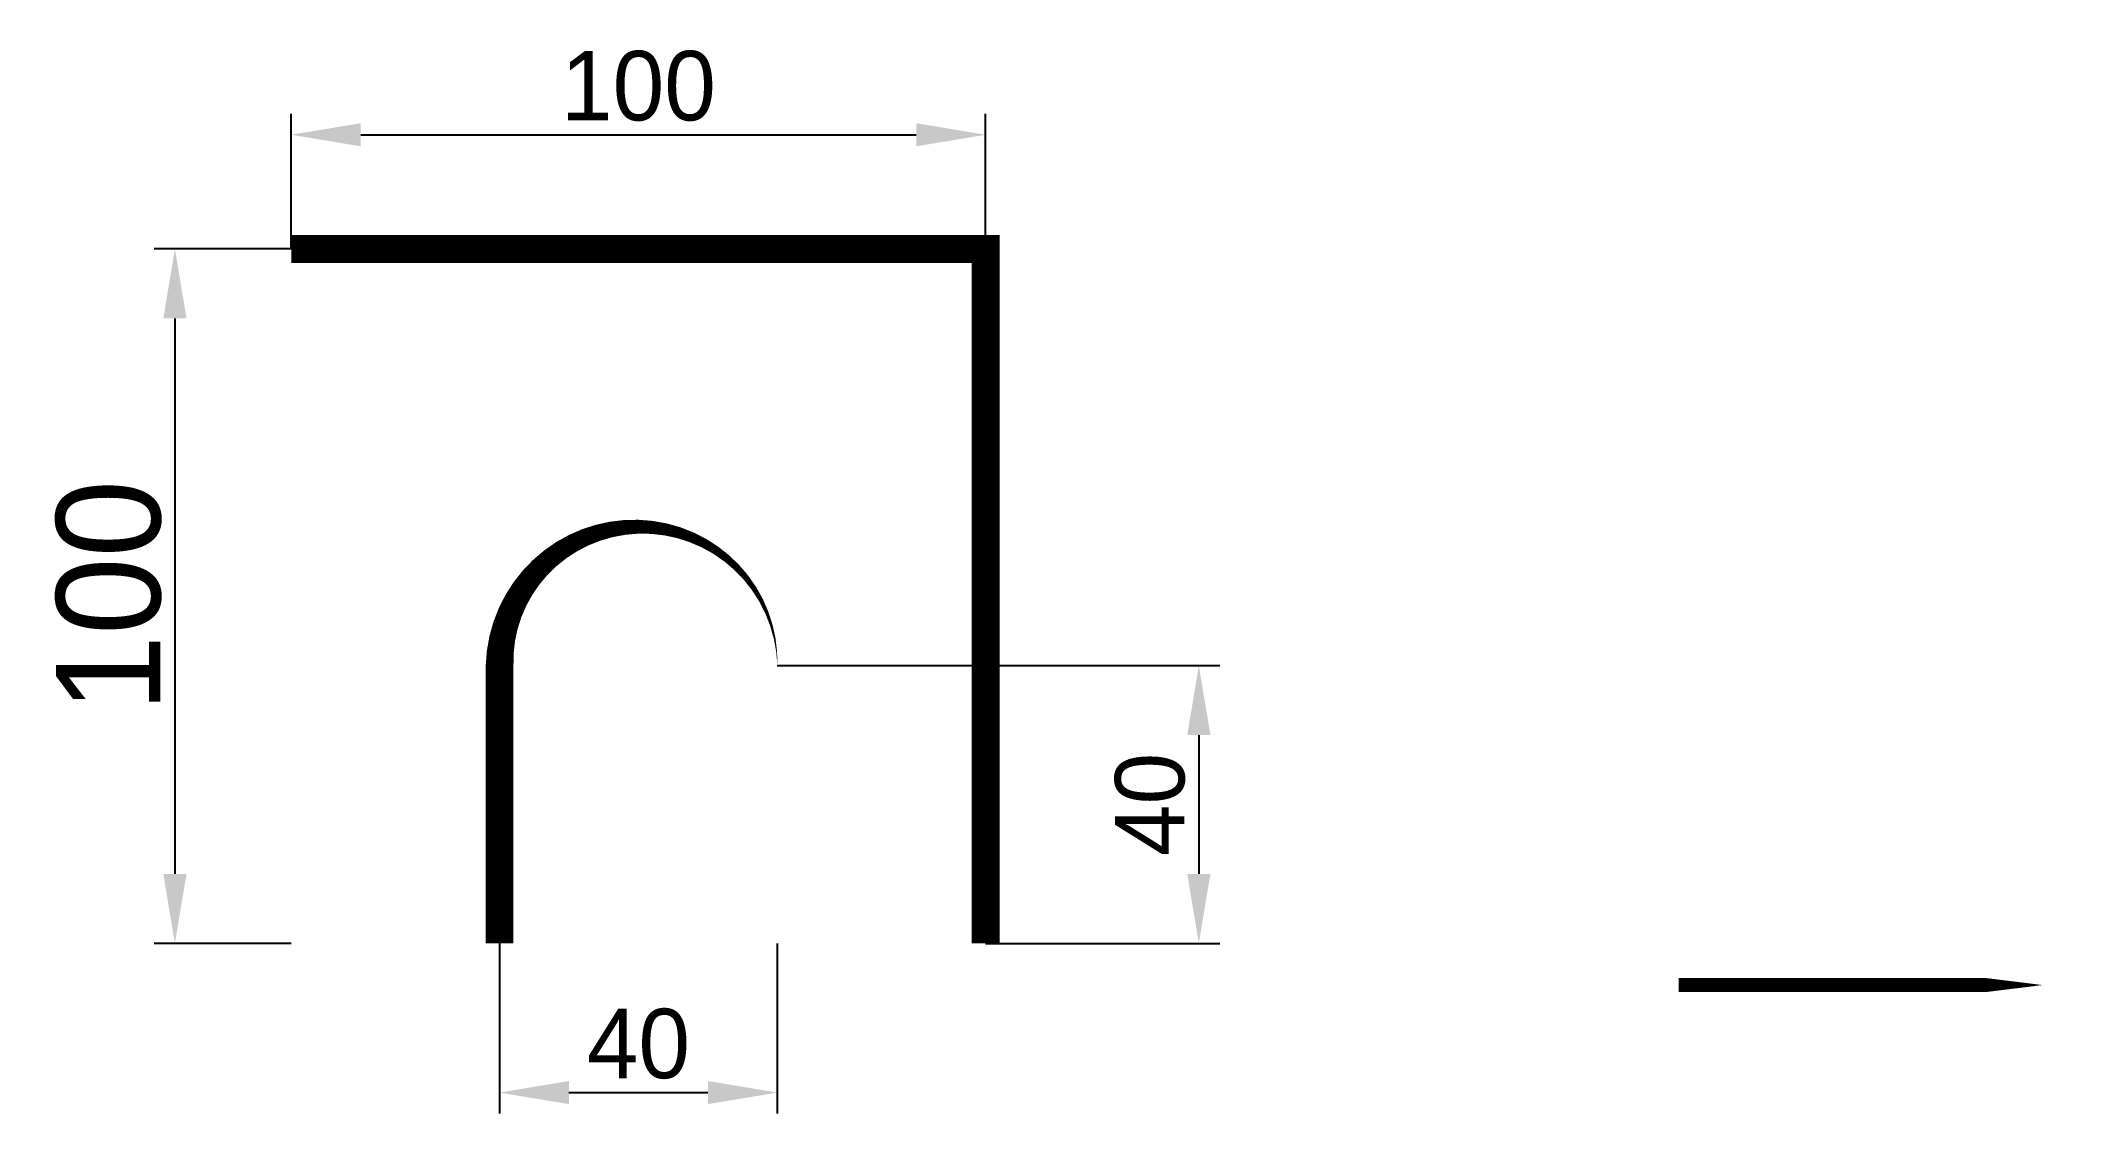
# Model space of a CAD drawing. Header units: millimetres. Extents: x 41 to 333, y 6 to 161.
import ezdxf

# ---------------------------------------------------------------- set-up
doc = ezdxf.new("R2010")
doc.units = ezdxf.units.MM
doc.dimstyles.new('ISO-25', dxfattribs={"dimtxt": 15, "dimasz": 10, "dimexe": 3, "dimexo": 0, "dimgap": 2, "dimtad": 1, "dimdsep": 46, "dimtxsty": 'Standard', "dimcen": 0, "dimadec": 0, "dimazin": 0, "dimtfac": 1, "dimtmove": 0, "dimatfit": 3, "dimfxl": 0, "dimarcsym": 0})

# ---------------------------------------------------------------- blocks, each defined once
blk = doc.blocks.new('*D2')
at = {"color": 0, "lineweight": -2}
for p, q in [((76.75, 130.57), (76.75, 150.01)), ((176.75, 130.57), (176.75, 150.01)), ((86.75, 147.01), (166.75, 147.01))]:
    blk.add_line(p, q, dxfattribs=at)
at = {"color": 0}
for points in [[(86.75, 148.67), (86.75, 145.34), (76.75, 147.01)], [(166.75, 148.67), (166.75, 145.34), (176.75, 147.01)]]:
    blk.add_solid(points, dxfattribs=at)
at = {"layer": 'Defpoints', "color": 0}
for p in [(176.75, 147.01), (76.75, 130.57), (176.75, 130.57)]:
    blk.add_point(p, dxfattribs=at)
at = {"color": 0, "insert": (126.75, 154.01), "char_height": 10, "attachment_point": 5}
blk.add_mtext('100', dxfattribs=at)
blk = doc.blocks.new('*D3')
at = {"color": 0, "lineweight": -2}
for p, q in [((146.75, 70.57), (210.45, 70.57)), ((207.45, 60.57), (207.45, 40.57)), ((176.75, 30.57), (210.45, 30.57))]:
    blk.add_line(p, q, dxfattribs=at)
at = {"color": 0}
for points in [[(205.78, 60.57), (209.12, 60.57), (207.45, 70.57)], [(205.78, 40.57), (209.12, 40.57), (207.45, 30.57)]]:
    blk.add_solid(points, dxfattribs=at)
at = {"layer": 'Defpoints', "color": 0}
for p in [(146.75, 70.57), (176.75, 30.57), (207.45, 30.57)]:
    blk.add_point(p, dxfattribs=at)
at = {"color": 0, "insert": (200.45, 50.57), "char_height": 10, "attachment_point": 5, "rotation": 90}
blk.add_mtext('40', dxfattribs=at)
blk = doc.blocks.new('*D4')
at = {"color": 0, "lineweight": -2}
for p, q in [((106.75, 30.57), (106.75, 6.08)), ((146.75, 30.57), (146.75, 6.08)), ((116.75, 9.08), (136.75, 9.08))]:
    blk.add_line(p, q, dxfattribs=at)
at = {"color": 0}
for points in [[(116.75, 10.75), (116.75, 7.42), (106.75, 9.08)], [(136.75, 10.75), (136.75, 7.42), (146.75, 9.08)]]:
    blk.add_solid(points, dxfattribs=at)
at = {"layer": 'Defpoints', "color": 0}
for p in [(106.75, 30.57), (146.75, 30.57), (146.75, 9.08)]:
    blk.add_point(p, dxfattribs=at)
at = {"color": 0, "insert": (126.75, 16.08), "char_height": 10, "attachment_point": 5}
blk.add_mtext('40', dxfattribs=at)
blk = doc.blocks.new('*D5')
at = {"color": 0, "lineweight": -2}
for p, q in [((76.75, 130.57), (57, 130.57)), ((60, 120.57), (60, 40.57)), ((76.75, 30.57), (57, 30.57))]:
    blk.add_line(p, q, dxfattribs=at)
at = {"color": 0}
for points in [[(58.33, 120.57), (61.67, 120.57), (60, 130.57)], [(58.33, 40.57), (61.67, 40.57), (60, 30.57)]]:
    blk.add_solid(points, dxfattribs=at)
at = {"layer": 'Defpoints', "color": 0}
for p in [(76.75, 130.57), (60, 30.57), (76.75, 30.57)]:
    blk.add_point(p, dxfattribs=at)
at = {"color": 0, "insert": (50.5, 80.57), "char_height": 15, "attachment_point": 5, "rotation": 90}
blk.add_mtext('100', dxfattribs=at)

msp = doc.modelspace()

# ---------------------------------------------------------------- linework, layer by layer
for points in [[(176.753, 30.566, 4, 4, 0), (176.753, 130.566, 4, 4, 0), (76.753, 130.566, 0, 0, 0), (76.753, 30.566, 0, 0, 0), (106.753, 30.566, 4, 4, 0), (106.753, 70.566, 4, 4, 0)], [(106.753, 70.566, 4, 0, -1), (146.753, 70.566, 0, 0, 0), (146.753, 30.566, 0, 0, 0), (176.753, 30.566, 0, 0, 0)], [(276.539, 24.566, 2, 2, 0), (296.649, 24.566, 8, 0, 0), (328.961, 24.566, 0, 0, 0)]]:
    msp.add_lwpolyline(points, format="xyseb")

# ---------------------------------------------------------------- dimensions: what is measured, and where the dimension line sits
at = {"color": 1}
for base, p1, p2, picture, middle in [((176.753, 147.007), (76.753, 130.566), (176.753, 130.566), '*D2', (126.753, 154.007)), ((146.753, 9.084), (106.753, 30.566), (146.753, 30.566), '*D4', (126.753, 16.084))]:
    dim = msp.add_linear_dim(base=base, p1=p1, p2=p2, dimstyle='ISO-25', override={"dimtxt": 10}, dxfattribs=at)
    dim.commit()
    dim.dimension.update_dxf_attribs({"geometry": picture, "text_midpoint": middle})
dim = msp.add_aligned_dim(p1=(76.753, 130.566), p2=(76.753, 30.566), distance=-16.753, dimstyle='ISO-25', dxfattribs=at)
dim.commit()
dim.dimension.update_dxf_attribs({"geometry": '*D5', "text_midpoint": (50.5, 80.566)})
dim = msp.add_linear_dim(base=(207.45, 30.566), p1=(146.753, 70.566), p2=(176.753, 30.566), angle=90, dimstyle='ISO-25', override={"dimtxt": 10}, dxfattribs=at)
dim.commit()
dim.dimension.update_dxf_attribs({"geometry": '*D3', "text_midpoint": (200.45, 50.566)})

doc.saveas('drawing.dxf')
